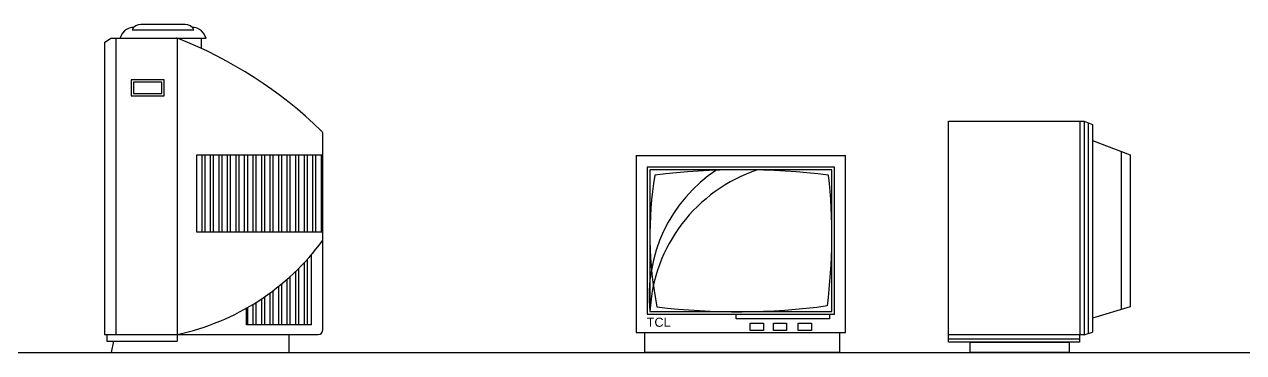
# Model space of a CAD drawing. Header units: inches. Extents: x 11.8 to 54.3, y 10.8 to 35.6.
# Drawn here: x 42.793 to 45.474, y 26.498 to 27.219 of the extents above; entities that cross this region are included whole.
import ezdxf

# ---------------------------------------------------------------- set-up
doc = ezdxf.new("R2010")
doc.units = ezdxf.units.IN
doc.header["$MEASUREMENT"] = 0
doc.layers.add('02', color=2, linetype='Continuous')
doc.layers.add('1', color=1, linetype='Continuous')
doc.styles.get("Standard").update_dxf_attribs({"font": 'arial.ttf'})

msp = doc.modelspace()

# ---------------------------------------------------------------- linework, layer by layer
at = {"layer": '02'}
for p, q in [((43.1463, 27.2193), (43.0492, 27.2193)), ((42.9691, 27.1793), (42.9832, 27.1893)), ((42.9832, 27.1893), (43.1272, 27.1893)), ((42.9941, 27.1893), (42.9941, 26.5383)), ((43.009, 27.2003), (43.003, 27.1893)), ((43.003, 27.1893), (43.1925, 27.1893)), ((43.0334, 27.2123), (43.0289, 27.2123)), ((43.0296, 27.2076), (43.1658, 27.2076)), ((43.1291, 27.1893), (43.1291, 26.5383)), ((43.1666, 27.2123), (43.1621, 27.2123)), ((43.1819, 27.1893), (43.1819, 27.1667)), ((43.1925, 27.1893), (43.1865, 27.2003)), ((42.9691, 27.1793), (42.9691, 26.5383)), ((43.1004, 27.0973), (43.028, 27.0973)), ((43.028, 27.0973), (43.028, 27.0622)), ((43.0954, 27.0923), (43.033, 27.0923)), ((43.033, 27.0923), (43.033, 27.0672)), ((43.0954, 27.0672), (43.0954, 27.0923)), ((43.1004, 27.0622), (43.1004, 27.0973)), ((43.028, 27.0622), (43.1004, 27.0622)), ((43.033, 27.0672), (43.0954, 27.0672)), ((44.825, 26.5211), (44.825, 27.0068)), ((44.825, 27.0068), (45.1231, 27.0068)), ((45.1139, 27.0068), (45.1139, 26.5372)), ((45.1231, 27.0068), (45.1231, 26.5372)), ((45.1231, 27.0068), (45.1416, 26.9997)), ((45.1324, 27.0033), (45.1324, 26.5401)), ((45.1416, 26.9997), (45.1416, 26.543)), ((43.4491, 26.5483), (43.4491, 26.9783)), ((45.1416, 26.9644), (45.2247, 26.9329)), ((43.4491, 26.9323), (43.1717, 26.9323)), ((43.1717, 26.9323), (43.1717, 26.7634)), ((43.1836, 26.7634), (43.1836, 26.9323)), ((43.1902, 26.7634), (43.1902, 26.9323)), ((43.2023, 26.7634), (43.2023, 26.9323)), ((43.209, 26.7634), (43.209, 26.9323)), ((43.2211, 26.7634), (43.2211, 26.9323)), ((43.2277, 26.7634), (43.2277, 26.9323)), ((43.2398, 26.7634), (43.2398, 26.9323)), ((43.2465, 26.7634), (43.2465, 26.9323)), ((43.2586, 26.7634), (43.2586, 26.9323)), ((43.2652, 26.7634), (43.2652, 26.9323)), ((43.2773, 26.7634), (43.2773, 26.9323)), ((43.284, 26.7634), (43.284, 26.9323)), ((43.2961, 26.7634), (43.2961, 26.9323)), ((43.3027, 26.7634), (43.3027, 26.9323)), ((43.3148, 26.7634), (43.3148, 26.9323)), ((43.3215, 26.7634), (43.3215, 26.9323)), ((43.3336, 26.7634), (43.3336, 26.9323)), ((43.3402, 26.7634), (43.3402, 26.9323)), ((43.3523, 26.7634), (43.3523, 26.9323)), ((43.359, 26.7634), (43.359, 26.9323)), ((43.3711, 26.7634), (43.3711, 26.9323)), ((43.3777, 26.7634), (43.3777, 26.9323)), ((43.3898, 26.7634), (43.3898, 26.9323)), ((43.3965, 26.7634), (43.3965, 26.9323)), ((43.4086, 26.7634), (43.4086, 26.9323)), ((43.4152, 26.7634), (43.4152, 26.9323)), ((43.4273, 26.7634), (43.4273, 26.9323)), ((43.434, 26.7634), (43.434, 26.9323)), ((43.4461, 26.7634), (43.4461, 26.9323)), ((45.2047, 26.9404), (45.2047, 26.5927)), ((45.2247, 26.9329), (45.2247, 26.5987)), ((44.1625, 26.9057), (44.1625, 26.5829)), ((44.5745, 26.9057), (44.1625, 26.9057)), ((44.1685, 26.8997), (44.1685, 26.5889)), ((44.5685, 26.8997), (44.1685, 26.8997)), ((44.5685, 26.5889), (44.5685, 26.8997)), ((44.5745, 26.5829), (44.5745, 26.9057)), ((43.1717, 26.7634), (43.4491, 26.7634)), ((43.4152, 26.5592), (43.4152, 26.7035)), ((43.4232, 26.7126), (43.4232, 26.5592)), ((43.3898, 26.5592), (43.3898, 26.6771)), ((43.3965, 26.5592), (43.3965, 26.6837)), ((43.4086, 26.5592), (43.4086, 26.6962)), ((43.3711, 26.5592), (43.3711, 26.6598)), ((43.3777, 26.5592), (43.3777, 26.6658)), ((43.3336, 26.5592), (43.3336, 26.6297)), ((43.3402, 26.5592), (43.3402, 26.6347)), ((43.3523, 26.5592), (43.3523, 26.6441)), ((43.359, 26.5592), (43.359, 26.6495)), ((43.2817, 26.5592), (43.2817, 26.5962)), ((43.284, 26.5592), (43.284, 26.5975)), ((43.2961, 26.5592), (43.2961, 26.6047)), ((43.3027, 26.5592), (43.3027, 26.6088)), ((43.3148, 26.5592), (43.3148, 26.6166)), ((43.3215, 26.5592), (43.3215, 26.6211)), ((45.2247, 26.5987), (45.1416, 26.5739)), ((44.1625, 26.5829), (44.5745, 26.5829)), ((44.1685, 26.5889), (44.5685, 26.5889)), ((44.3579, 26.5727), (44.3579, 26.5826)), ((44.3579, 26.5826), (44.5636, 26.5826)), ((44.5636, 26.5727), (44.3579, 26.5727)), ((44.5636, 26.5826), (44.5636, 26.5727)), ((43.4232, 26.5592), (43.2817, 26.5592)), ((44.1575, 26.4983), (44.1575, 26.5426)), ((44.1575, 26.5426), (44.5855, 26.5426)), ((44.3889, 26.5633), (44.418, 26.5633)), ((44.3889, 26.5471), (44.3889, 26.5633)), ((44.418, 26.5471), (44.3889, 26.5471)), ((44.418, 26.5633), (44.418, 26.5471)), ((44.4399, 26.5633), (44.469, 26.5633)), ((44.4399, 26.5471), (44.4399, 26.5633)), ((44.469, 26.5471), (44.4399, 26.5471)), ((44.469, 26.5633), (44.469, 26.5471)), ((44.4947, 26.5633), (44.5238, 26.5633)), ((44.4947, 26.5471), (44.4947, 26.5633)), ((44.5238, 26.5471), (44.4947, 26.5471)), ((44.5238, 26.5633), (44.5238, 26.5471)), ((44.5855, 26.5426), (44.5855, 26.4983)), ((45.1231, 26.5372), (45.1416, 26.543)), ((42.9691, 26.5383), (43.4391, 26.5383)), ((42.9741, 26.5383), (42.9741, 26.5233)), ((42.9741, 26.5233), (43.1291, 26.5233)), ((42.9891, 26.5233), (42.9841, 26.4983)), ((43.1291, 26.5383), (43.1291, 26.5233)), ((43.3742, 26.5383), (43.3742, 26.4983)), ((45.1231, 26.5372), (44.825, 26.5372)), ((45.1131, 26.528), (44.825, 26.528)), ((45.1131, 26.5211), (44.825, 26.5211)), ((44.8729, 26.4983), (44.8729, 26.5211)), ((44.8729, 26.5211), (45.0903, 26.5211)), ((45.0903, 26.5211), (45.0903, 26.4983)), ((45.1131, 26.5372), (45.1131, 26.5211)), ((42.9841, 26.4983), (43.3742, 26.4983)), ((44.5855, 26.4983), (44.1575, 26.4983)), ((45.0903, 26.4983), (44.8729, 26.4983))]:
    msp.add_line(p, q, dxfattribs=at)
for centre, radius, start, end in [((43.0492, 27.1973), 0.0221, 89.9609, 152.0366), ((43.1463, 27.1973), 0.0221, 27.9634, 90.0391), ((43.0315, 27.1856), 0.0268, 95.5478, 146.9818), ((43.1272, 27.1793), 0.01, 69.0028, 90), ((42.7775, 26.2947), 0.9613, 45.9518, 68.4391), ((43.164, 27.1856), 0.0268, 33.0182, 84.4522), ((43.4391, 26.9783), 0.01, 0, 47.0078), ((44.4981, 26.6234), 0.3313, 123.4987, 185.971), ((44.5137, 26.5715), 0.3456, 108.2687, 177.1117), ((44.3703, 25.3674), 1.5326, 82.8446, 97.1554), ((44.9819, 26.7556), 0.8134, 170.6225, 191.1121), ((43.3833, 26.7557), 1.1854, 352.5204, 6.4104), ((43.0183, 27.0608), 0.5341, 281.9694, 323.7595), ((44.3609, 28.0546), 1.4665, 263.0632, 277.7447), ((43.4391, 26.5483), 0.01, 270, 0)]:
    msp.add_arc(centre, radius, start, end, dxfattribs=at)
at = {"layer": '1'}
for p, q in [((44.1385, 26.9316), (44.5985, 26.9316)), ((44.1385, 26.9316), (44.1385, 26.5426)), ((44.5985, 26.5426), (44.5985, 26.9316)), ((44.1385, 26.5426), (44.5985, 26.5426)), ((33.6152, 26.4983), (53.9414, 26.4983))]:
    msp.add_line(p, q, dxfattribs=at)

# ---------------------------------------------------------------- texts
at = {"layer": '02'}
msp.add_text('TCL', height=0.02, dxfattribs=at).set_placement((44.1613, 26.555))

doc.saveas('drawing.dxf')
